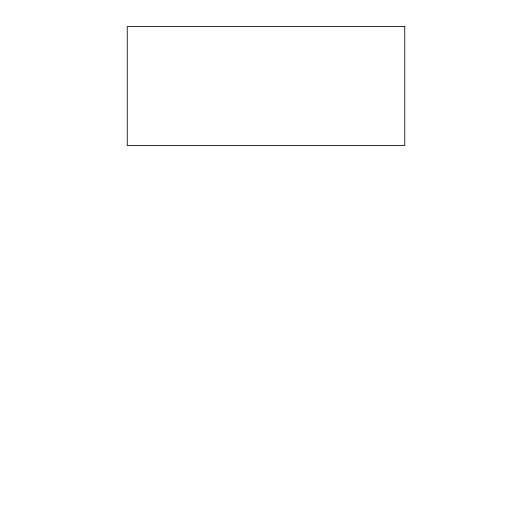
<?xml version="1.0" encoding="UTF-8"?>
<svg xmlns="http://www.w3.org/2000/svg" width="532" height="532" viewBox="0 0 532 532"><rect width="100%" height="100%" fill="white"/><g stroke="black" fill="none" stroke-linecap="round" stroke-linejoin="round"><path stroke-width="0.8" d="M404.746 26.6L127.254 26.6L127.254 145.555L404.746 145.555L404.746 26.6"/></g></svg>
